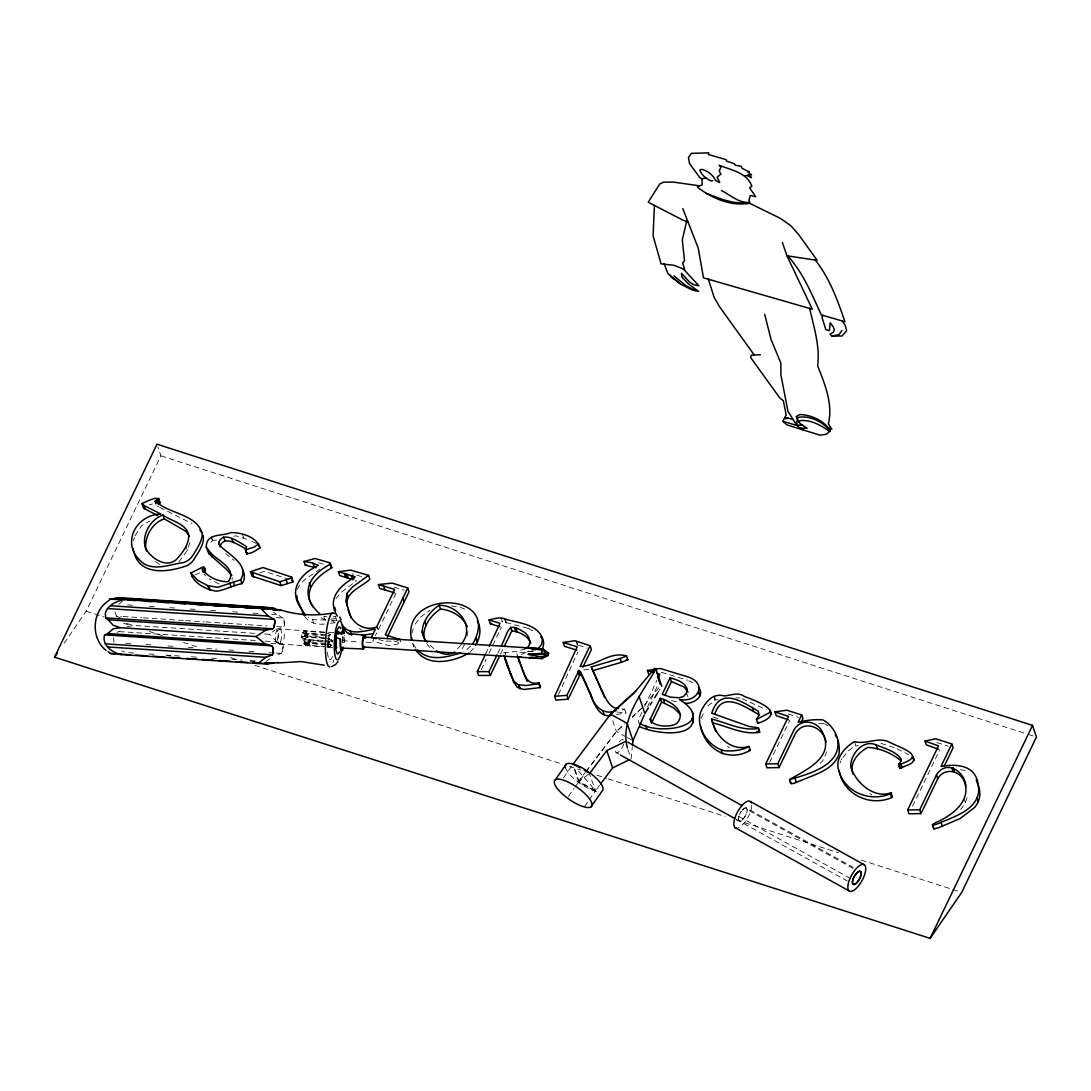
<?xml version="1.0" encoding="UTF-8"?>
<svg xmlns="http://www.w3.org/2000/svg" width="1091" height="1091" viewBox="0 0 1091 1091"><rect width="100%" height="100%" fill="white"/><g stroke="black" fill="none" stroke-linecap="round" stroke-linejoin="round"><path stroke-width="0.75" stroke-dasharray="5 3.75" d="M324.627 632.439L305.766 631.362L302.398 632.466L301.552 637.226L305.616 639.34L323.441 640.499M327.6 643.417L331.65 645.517L332.482 640.758C326.945 639.312 324.859 650.741 331.65 645.517L332.482 640.758L328.432 638.658L307.362 637.28L304.566 638.931L303.734 643.69L307.88 645.258L326.986 646.704M467.916 631.375L466.348 639.776M342.915 637.035L342.41 644.999M284.069 638.999L284.451 632.125M342.288 642.967L344.456 642.067L344.606 640.294A10.255 2.168 -86.3 0 0 344.592 635.221M232.028 580.085L232.274 577.725M631.103 758.913L632.289 747.321M265.113 641.14L276.978 641.917L282.678 644.045L283.319 645.736L282.255 651.818L281.055 653.373L276.282 655.309M282.255 651.818L283.319 645.736M325.895 635.848L306.448 634.58L302.398 632.466L301.552 637.226L304.58 636.217L305.412 631.457M304.58 636.217L305.766 631.362M304.812 636.148L306.026 631.321M305.194 636.08L306.162 631.307M305.33 636.067L306.448 631.28M305.766 636.039L306.598 631.28L305.48 636.053M326.045 644.345L304.975 642.967L305.616 639.34M305.916 636.039L307.089 630.939L324.913 632.098M279.473 644.031L305.439 645.722L306.53 642.04L325.977 643.308M307.362 637.28L308.003 633.639L322.581 634.594M307.594 645.163L308.426 640.403L304.566 638.931L304.989 641.631L303.734 643.69L306.53 642.04M307.88 645.258L308.426 640.403M308.18 645.34L308.712 640.499M308.33 645.381L308.862 640.54M309.162 640.622L308.644 645.449L309.626 640.717L323.031 641.631M308.958 645.504L309.789 640.744M309.108 645.517L309.939 640.758M309.421 645.545L310.253 640.785M328.432 638.658L329.059 635.017L332.059 640.731M327.436 646.718L328.268 641.958M327.586 646.704L328.568 641.944M327.873 646.69L328.841 641.917M328.146 646.649L329.1 641.876L328.391 646.608M328.623 646.54L329.455 641.781M133.593 540.645L134.343 537.481M826.869 751.644L822.819 760.604L817.568 766.141M967.076 797.616L965.29 802.935L959.575 811.09M411.784 633.407L414.062 626.411M189.916 542.663L187.052 550.86L178.938 561.906M297.379 589.426C300.925 579.444 312.231 575.543 319.677 569.188M701.118 718.383L704.663 710.746M840.056 762.977L840.861 760.836M304.989 638.958L308.003 633.639M326.441 632.835L330.314 634.294L329.468 639.053L327.695 641.985M558.483 694.517L577.78 652.2M134.984 535.708L141.694 525.644L149.972 520.966M481.295 669.669L486.163 659.305M374.731 637.089L372.822 641.14L388.096 645.381A11.687 10.16 -18.6 0 0 391.41 645.258L401.243 643.254L399.961 639.421M375.372 635.739L376.64 633.039M641.876 712.314L638.508 719.501L638.303 722.774M644.713 706.313L656.959 680.32M647.44 707.077L657.532 685.666M485.59 653.945L488.495 647.836M489.054 653.182L501.355 627.216M64.137 643.24L86.175 611.205L160.895 455.833L157.963 447.105M210.89 542.268L212.363 540.509L211.068 536.677M395.938 593.272L377.895 630.803L376.6 626.97M497.796 653.345L500.728 647.249M500.551 654.123L503.483 648.027M503.428 652.936L518.293 651.15L524.662 648.859M687.916 696.699L686.539 693.044M714.032 695.976C718.901 702.359 706.777 703.34 705.877 709.068M769.605 762.336L789.843 720.265M912.622 806.167L939.787 749.694M275.75 629.466L283.619 627.011L284.437 625.511L284.028 619.674L282.992 618.052L273.527 612.31M462.134 648.804L464.711 644.236M116.805 632.425L119.519 631.348M841.938 758.79L841.379 759.759M657.3 693.453L661.746 686.239M415.289 624.038L420.635 616.933L429.881 610.292M335.946 598.591L340.556 592.904L356.471 580.767L355.707 580.603M563.515 777.815L571.834 765.909M568.411 796.485L573.975 788.534M574.889 787.211L585.049 773.301M584.503 806.494L588.199 801.203M589.126 799.88L595.604 790.62L589.372 773.805M586.058 771.951L616.36 731.475L623.738 724.669M599.6 785.275L595.209 791.152L578.598 781.92L572.761 764.586M577.957 781.988L585.035 772.687M586.044 771.351L616.36 731.475L624.938 723.838M460.852 644.972L455.711 650.918M302.821 632.494L304.675 631.048L307.089 630.939M331.228 645.49L329.359 646.936L326.959 647.058L328.118 641.958M842.893 757.577L847.68 751.549L853.844 746.435L858.344 745.535M641.331 708.673L632.275 717.278M644.345 705.072L660.628 685.625M470.726 646.186L463.934 651.804M470.098 652.241L473.944 647.781M632.344 716.732L642.176 707.664M118.905 604.373L123.474 600.173M264.608 633.994L269.654 634.335L274.782 630.121M588.526 774.242L578.598 781.92L595.604 790.62L577.112 769.55M327.518 635.958L330.314 634.294L329.059 636.353L329.468 639.053L325.609 637.594M326.686 640.717L329.046 639.026M265.999 661.501L269.763 658.869M526.926 652.104L528.876 650.945M277.046 630.53L280.292 629.112L306.257 630.803M195.03 574.875L201.058 572.27M521.171 654.395L525.944 652.677M259.903 572.939L264.349 571.316L288.679 579.13M149.331 504.942L152.372 503.987M212.363 540.509L216.727 540.072M622.538 709.914L624.666 709.286L620.07 708.632M624.557 709.041L625.961 713.105L615.733 714.7M391.083 641.194L384.046 641.085M127.442 626.698L133.497 625.416L256.208 633.448M588.635 669.247L583.603 670.051M332.919 616.906L335.864 616.36M337.146 620.193L331.528 620.943M533.567 650.809L516.752 653.25L517.516 656.182M233.597 536.213L236.106 535.831L248.38 539.772M330.6 619.224L338.496 618.12M330.314 623.275L335.046 622.606M715.314 699.808L718.083 699.822M325.677 619.974L314.072 619.77L308.139 617.165M533.376 651.15L530.444 651.422L533.704 651.845M735.757 697.831L740.08 698.022M501.765 621.734L502.937 621.693M324.504 624.052C317.058 624.952 308.876 622.77 304.498 616.265M451.429 605.969L459.979 607.155L466.553 610.005M818.768 723.51L823.869 723.688M127.402 604.932L135.884 605.491M149.467 606.378L156.258 606.814M169.841 607.714L178.324 608.26M190.202 609.037L198.698 609.596M210.577 610.374L219.073 610.933M232.656 611.819L241.138 612.378M253.017 613.156L261.513 613.701M271.7 614.369L276.787 614.71M276.241 617.615L282.992 618.052M114.964 611.887L116.369 616.074L121.442 616.401M123.133 616.51L141.721 617.724M143.398 617.833L183.943 620.493M185.634 620.602L204.222 621.815M205.913 621.925L226.178 623.261M227.869 623.37L246.457 624.584M248.148 624.693L266.722 625.907M276.869 626.575L283.619 627.011M333.546 632.589L328.596 632.262L329.877 634.266M302.63 633.025L326.345 634.567M306.23 636.053L323.782 637.199M302.043 636.435L329.127 638.208M342.042 640.131L344.606 640.294M342.41 640.662L359.389 641.767M366.181 642.217L374.677 642.763M304.907 639.79L332.005 641.563M304.321 643.199L326.332 644.631M328.023 644.754L331.405 644.972M119.383 631.607L256.644 640.594M270.868 643.281L282.678 644.045M305.889 645.681L323.713 646.84M327.777 647.181L332.728 647.509M125.724 643.213L132.488 643.663M145.989 644.536L154.431 645.095M167.932 645.981L174.696 646.418M188.197 647.304L194.948 647.74M206.772 648.518L216.891 649.172M228.715 649.95L237.156 650.509M248.98 651.272L257.421 651.832M269.232 652.609L274.305 652.936M275.982 653.045L281.055 653.373M128.765 652.691L137.207 653.236M149.031 654.014L157.472 654.573M165.927 655.118L179.442 656.005M191.266 656.782L199.708 657.327M211.545 658.105L219.987 658.65M231.81 659.428L241.943 660.096M250.398 660.641L257.149 661.091M167.046 655.718L170.428 655.936M249.825 661.132L254.885 661.46M353.661 574.166L351.984 573.961M960.298 769.728L967.99 770.792M617.083 711.987L625.961 713.105M676.434 701.69L669.86 700.299M881.01 743.366L895.534 748.031M324.232 616.265L327.041 616.92M394.083 587.108L404.27 590.286M527.867 628.293L503.947 622.02M126.611 623.37L133.497 625.416M378.795 639.49L383.159 640.799M661.405 672.261L687.466 680.211M318.586 562.738L324.627 564.633M356.702 575.052L362.567 576.907M393.892 640.935L401.243 643.254M160.895 455.833L1026.726 733.902M1028.349 734.42L1033.204 735.975M936.964 742.589L948.256 746.23M576.975 644.726L577.862 645.013L576.566 641.181M788.193 714.046L798.517 717.36M325.513 620.083L320.945 617.547M86.175 611.205L104.013 616.933M123.474 623.179L131.575 625.784M149.412 631.512L162.382 635.671M183.465 642.449L199.667 647.659M230.474 657.546L238.588 660.15M254.803 665.36L562.861 764.286M569.352 766.373L580.698 770.014M596.913 775.224L606.637 778.347M608.26 778.879L725.01 816.368M736.357 820.009L838.502 852.807M861.208 860.103L961.73 892.383M578.435 645.204L587.094 648.095M713.037 716.978L720.919 719.801M121.742 650.932L124.469 651.954M218.855 583.93L209.09 578.816M688.844 680.784L692.526 682.625M742.248 698.799L766.578 709.805M528.249 628.416L535.531 632.166M116.369 616.074L120.365 617.861M256.426 543.55L249.021 540.031M159.722 507.342L191.975 523.557M896.979 748.753L908.558 754.604M359.253 628.648L361.926 630.093M159.491 564.333L153.476 560.215M305.439 645.722L304.157 643.717M626.057 736.861L616.36 731.475L611.587 717.292M627.434 737.625L632.971 740.707M742.439 810.013A7.419 2.864 -61 0 1 746.408 808.008L853.08 867.304M742.521 809.999A7.473 2.891 -61 0 1 746.476 808.09L747.171 809.59L853.776 868.804M738.825 816.491L851.362 878.991M616.115 752.599L619.088 754.249M736.22 819.314L847.271 880.996M595.604 790.62L578.994 781.388L574.221 767.205M156.981 505.801L158.522 506.701M276.091 642.04L279.078 643.84M824.673 723.865L827.987 725.951M869.909 793.525L871.764 794.862M727.506 746.285L729.511 747.894M225.592 553.601L234.129 560.529M433.85 648.695L428.231 643.24M276.978 641.917L269.654 634.335M304.975 642.967L301.989 637.253M204.017 574.098L205.64 575.98M426.676 643.581L431.422 649.39M746.476 808.09L747.199 809.74A7.473 2.891 -61 0 1 743.448 818.741A7.473 2.891 -61 0 1 738.484 820.159A7.419 2.864 -61 0 1 741.321 811.431A7.473 2.891 -61 0 0 738.484 820.159A7.419 2.864 -61 0 0 743.53 818.509A7.419 2.864 -61 0 0 747.171 809.59M415.889 647.986L412.466 643.185L413.748 647.018L412.084 641.699M964.117 798.857L965.412 802.69M854.485 741.58L855.767 745.398M713.787 696.099L715.082 699.931M627.911 749.462L630.571 757.331M575.871 640.962L577.357 644.849M505.256 619.102L506.538 622.934M504.901 618.992L506.197 622.825M504.56 618.883L505.842 622.716M501.069 617.888L502.351 621.706M505.01 652.527L505.869 655.077M377.05 626.043L378.332 629.875M344.456 642.067L344.142 640.376A8.101 1.705 -86.3 0 0 343.951 634.744M323.768 616.115L325.05 619.933M312.408 619.32L313.703 623.138M242.366 534.181L243.661 538.013M211.381 536.772L212.663 540.604M186.029 546.455L187.325 550.287M284.028 619.674L284.437 625.511M113.628 637.703L113.914 642.435M623.697 744.117A7.419 2.864 -61 0 1 617.847 752.449A7.419 2.864 -61 0 1 615.76 748.14M619.374 741.662A7.419 2.864 -61 0 1 623.343 739.657M751.754 805.281A15.151 5.864 -61 0 1 738.362 827.769M596.545 791.48A22.529 7.201 35 0 1 565.97 769.06M342.874 636.326A19.57 4.132 -86.3 0 1 342.329 644.795M335.496 616.129A27.002 5.7 -86.3 0 1 336.451 620.22M333.901 659.946A27.002 5.7 -86.3 0 1 332.919 662.783M331.282 621.256A19.57 4.132 -86.3 0 1 335.046 625.634M332.482 656.496A19.57 4.132 -86.3 0 1 329.209 658.964M328.309 657.177A19.57 4.132 -86.3 0 1 327.164 650.291M280.728 641.658A7.473 1.582 -86.3 0 0 280.701 629.289A7.473 1.582 -86.3 0 0 278.232 638.753A7.473 1.582 -86.3 0 0 280.728 641.658M277.387 640.335A5.85 1.241 -86.3 0 0 277.359 630.666A5.85 1.241 -86.3 0 0 275.437 638.071A5.85 1.241 -86.3 0 0 277.387 640.335"/><path stroke-width="1.5" d="M411.716 637.58L411.675 640.376C399.77 588.704 503.824 590.776 472.648 643.963M547.887 654.464C542.718 654.123 562.206 651.682 528.235 654.341L541.6 657.082L547.887 654.464L528.235 654.341M770.314 710.377L769.482 712.628L756.458 719.583L757.74 723.415C786.188 713.582 762.814 703.109 744.539 696.535C738.266 691.735 731.147 695.308 724.288 695.963C713.132 692.608 705.563 701.977 701.145 710.896C694.503 727.001 708.85 747.744 725.365 750.867C733.22 751.235 742.125 750.376 748.972 746.476L750.253 750.308C728.624 762.759 705.1 749.831 700.477 725.692M204.003 567.334L202.408 568.97L202.721 570.266C209.036 577.357 218.568 582.062 228.169 581.612C238.152 569.243 216.959 560.119 210.604 552.864L206.24 547.096C206.335 532.558 221.705 536.704 231.06 532.572C241.452 532.558 256.644 536.772 259.999 547.723C254.012 552.169 242.57 558.687 246.566 546.577C239.461 542.609 223.082 529.626 218.677 542.923L219.427 545.091C227.61 554.146 250.33 564.674 240.62 579.839L217.668 587.313L207.781 585.622L197.662 580.317L190.952 572.966L202.381 567.265L204.003 567.334C208.04 570.552 202.121 576.075 202.408 568.97M654.423 205.422L653.086 235.82L661.064 263.872L673.87 265.277L684.657 269.545L682.666 262.945L684.493 260.831L682.311 239.884L686.607 221.35M340.651 628.511L340.024 627.27A13.501 2.85 -86.3 0 0 337.051 631.225L335.973 637.376L340.365 639.244L340.215 641.017A10.255 2.168 -86.3 0 0 343.024 649.336L343.01 647.127M541.586 653.032L542.104 650.1L548.146 652.977L543.045 648.859L364.067 637.076M627.393 747.88C619.661 719.092 642.776 692.635 655.909 668.906L654.791 668.292L633.789 693.385L610.537 714.141L573.157 764.055L580.085 767.9M632.466 745.671L632.971 740.707L644.195 715.137M542.445 639.244L541.668 644.249L538.354 648.572M124.81 599.614C116.982 600.746 107.777 604.973 105.35 613.128L105.636 617.874L108.241 619.797L265.836 630.107L272.777 628.798L273.991 627.243L275.055 621.161L274.414 619.47L268.263 616.088L260.967 608.519L124.81 599.614C121.346 598.113 96.744 599.204 118.128 599.45M273.991 627.243L275.055 621.161M758.272 728.42C742.194 731.325 726.797 722.692 711.591 719.037L712.873 722.869C728.079 726.524 743.476 735.157 759.554 732.252L758.395 727.806L748.972 726.429L711.741 713.146C720.428 686.212 741.771 701.677 758.3 711.168L758.954 715.232L756.458 719.583M759.554 732.252L758.395 727.806M425.354 641.194C419.994 629.452 430.645 615.024 440.505 609.078C451.292 609.883 462.925 616.47 467.275 626.657M158.263 503.906L159.927 503.033L158.631 499.201C156.068 496.187 146.753 501.737 141.939 503.496L143.603 508.229L157.718 515.579M159.927 503.033L158.863 498.369M830.278 430.836C822.819 421.876 809.495 414.935 797.753 417.539L796.703 423.335L798.298 426.567L799.717 428.067L807.081 428.286L799.989 423.472L797.657 419.721L796.198 416.489L799.853 414.539C811.431 414.935 824.387 420.594 830.278 430.836L826.419 434.3L820.009 435.159L786.897 424.89L783.12 421.358L783.843 418.876L788.466 418.276L793.143 419.462M337.596 632.862L337.965 631.73M343.665 633.516A8.101 1.705 -86.3 0 0 341.933 633.803L338.087 633.557A8.101 1.705 -86.3 0 1 338.551 632.671M341.81 634.198L341.81 631.975A10.255 2.168 -86.3 0 1 344.361 633.162M319.649 613.715C298.934 595.031 308.18 575.489 330.314 564.197L329.387 562.711L315.176 558.483L304.007 561.497L305.303 565.315L316.104 567.715M313.076 607.019C301.143 590.708 317.931 575.516 331.596 568.029L330.3 563.12M610.769 715.573C600.118 717.264 595.059 706.109 591.895 697.885L582.13 676.093L580.207 674.238L568.179 699.167L555.946 700.122L554.664 696.29L577.194 646.827L563.229 642.504L564.511 646.336L576.934 650.181M499.814 655.65L490.282 675.479L478.608 675.438L477.326 671.62L485.59 653.945M568.179 699.167L566.884 695.349L578.926 670.406L580.835 672.261L590.613 694.053C593.354 705.768 603.637 716.01 616.101 710.582M658.405 677.252L659.85 674.197L656.741 673.27M489.218 646.308L500.073 623.384L489.068 619.933L490.35 623.766L499.787 626.711M54.55 657.177L156.981 444.201L1032.536 725.392L1036.45 737.025L961.73 892.383L930.105 938.369L54.55 657.177L57.428 653.004M242.611 569.502C244.861 573.784 245.325 579.839 241.902 583.658C233.283 585.322 225.346 589.904 216.754 591.186C207.345 590.136 196.271 584.599 192.302 576.648M219.973 546.741C223.955 533.949 239.065 545.623 246.266 549.087M291.611 577.112L292.961 581.912L281.11 585.608L252.076 576.157L250.398 571.752L263.026 567.552L291.611 577.112L291.733 578.053L279.814 581.776L250.398 571.752M394.383 592.808L379.736 588.404L378.441 584.571L392.16 583.112L407.761 587.967L385.246 634.785L399.961 639.421L397.001 640.022M387.264 637.089L409.043 591.786L407.761 587.967M427.29 642.081C414.921 630.434 428.258 612.024 439.223 605.246C458.629 605.191 475.417 626.875 461.493 643.826M423.294 635.398L421.972 631.471M490.282 675.479L488.986 671.647L497.06 654.873M501.451 645.722C508.597 631.28 507.574 621.584 522.425 631.239C529.299 633.871 533.772 645.995 524.662 648.859M504.206 646.499L511.843 630.83M542.691 648.654L543.727 643.076C540.741 623.329 518.32 623.534 503.592 618.488C498.832 617.056 493.759 618.842 489.068 619.933M660.273 698.349L650.113 719.474C653.168 726.933 669.847 727.615 676.543 723.633C687.807 712.218 670.856 701.118 660.273 698.349L661.555 702.181L651.627 722.842L650.441 718.792M670.174 677.756L662.196 694.353L670.815 697.204L679.502 697.763L683.375 696.467L686.212 693.562L687.303 689.348C684.903 682.107 676.679 679.829 670.174 677.756L671.456 681.589L664.937 695.158M661.555 702.181L664.651 703.34L663.369 699.508M826.037 742.098C823.8 727.465 803.876 718.683 795.312 733.738L779.042 767.559L766.973 767.805L765.691 763.973L788.548 716.446L774.978 711.837L776.26 715.669L788.329 719.76M779.042 767.559L777.76 763.727L794.016 729.92C801.176 717.114 819.123 721.233 823.269 734.188C833.892 757.809 806.044 769.81 789.584 779.574C789.502 787.402 796.785 781.579 800.576 780.651C814.322 774.624 833.251 770.137 838.952 754.331C840.752 741.512 834.738 726.197 822.996 719.91C814.691 719.174 806.304 720.333 798.189 722.174L801.667 714.96L786.911 710.214L774.978 711.837M800.862 723.115L802.949 718.792L801.667 714.96M839.211 770.723C843.275 794.589 870.072 806.958 891.661 797.616L892.343 796.594L891.047 792.762C874.491 799.035 855.889 783.147 850.816 767.068C849.834 754.836 862.94 738.962 876.005 744.853C884.746 748.549 895.22 750.949 901.057 758.913C902.162 762.677 895.793 764.218 899.857 768.146L900.634 768.309C904.916 765.296 916.699 763.891 912.853 757.672M891.047 792.762L890.379 793.784C869.909 802.335 844.802 792.475 838.693 770.341C834.765 758.272 844.939 747.226 854.485 741.58C866.663 745.003 878.76 736.002 890.242 742.616C906.089 750.131 926 756.008 899.339 764.477L898.575 764.314M964.908 783.338C961.676 770.805 945.27 766.618 937.987 778.292L921.022 813.559L908.953 813.818L907.657 809.986L938.505 745.862L925.032 741.048L926.327 744.867L938.287 749.162M921.022 813.559L919.74 809.74L936.705 774.46C946.838 759.077 964.949 771.719 965.876 786.188M925.032 741.048L935.669 738.771L951.816 743.953L941.028 766.4C961.266 763.045 979.241 766.782 978.668 791.561C976.404 810.013 954.134 816.723 939.76 822.887C934.919 825.273 927.214 826.678 937.96 821.537C952.334 815.072 969.981 801.68 965.071 783.774M944.465 765.732L953.111 747.785L951.816 743.953M930.105 938.369L1032.536 725.392M563.229 642.504L574.875 640.717L590.136 645.708L580.085 666.41C596.477 666.437 609.774 650.768 626.561 656.005L627.857 659.837L621.856 662.114M582.812 667.283L591.431 649.527L590.136 645.708M257.94 663.505L266.013 657.314L272.477 654.791L273.282 653.291L272.873 647.454L271.85 645.831L265.058 643.867L107.709 633.571L104.6 634.894C101.354 644.89 112.891 653.441 121.783 654.6L257.94 663.505L268.168 663.792L277.946 662.537M107.709 633.571L113.232 628.825L119.901 627.666L256.058 636.571L265.058 643.867M714.878 713.528C723.128 689.989 746.203 707.841 759.595 714.987M337.978 661.705L335.701 664.405L331.705 666.656M899.857 768.146L900.934 766.837M475.512 645.108C480.245 638.044 481.649 628.484 477.34 620.874M648.409 707.868L644.849 713.623L639.026 696.29M650.181 704.977L651.968 702.099M654.627 697.776L657.3 693.453M841.952 330.464L839.102 334.555L831.792 336.192L830.006 334.01L833.333 332.332L834.41 329.632L833.169 326.741L830.183 322.772L829.446 330.573L825.792 329.55L821.891 316.99L823.16 315.435L844.952 321.763C837.547 300.23 829.787 278.232 815.222 260.067L786.952 255.785L782.329 242.352M555.305 779.847L566.311 764.095M591.036 806.849A22.529 7.201 35 0 0 569.625 782.806A22.529 7.201 35 0 0 558.851 790.389A22.529 7.201 35 0 0 591.036 806.849L602.055 791.098A22.529 7.201 35 0 0 585.567 769.878A22.529 7.201 35 0 0 565.602 768.105M798.994 422.135L800.126 420.553C810.872 419.708 821.209 425.245 829.583 431.518M625.266 741.58L606.787 750.567L589.767 773.287L584.231 770.205M600.609 783.938L612.61 767.9L629.684 759.609M247.057 553.014L246.757 554.023M258.703 543.891L254.121 547.123L245.407 549.85M757.74 723.415L758.859 722.201M155.918 503.824L155.058 501.274L158.631 499.201M636.353 690.33L610.537 714.141L627.148 723.374L632.971 740.707M109.386 600.186C91.985 610.496 90.321 637.84 105.977 650.413M279.351 610.428L280.823 610.183L272.968 610.101M347.429 606.419C344.047 592.086 361.994 587.04 369.876 579.212L368.594 575.38L352.461 587.04L347.143 593.081L345.861 601.223L351.22 618.052M256.058 636.571L265.836 630.107M468.871 653.086C453.16 662.155 427.058 667.624 415.466 649.418M108.023 651.572L110.327 653.454L121.783 654.6M454.661 651.913C449.165 655.882 441.65 654.273 436.318 650.768M363.521 647.031L542.118 658.65L548.146 655.255L544.368 656.864M251.68 575.584L253.112 574.834M305.303 565.315L306.789 564.647M721.396 190.461C730.002 194.866 739.48 203.662 749.749 202.271L748.958 200.13L750.335 195.453L755.695 196.666L749.653 187.897L751.89 186.22C746.817 172.351 731.243 170.291 719.214 165.205L720.892 167.223L719.255 171.014L720.919 174.096L717.114 177.165L719.705 182.538L715.505 180.397C713.091 174.874 707.363 170.673 701.54 169.269L699.822 170.073C701.595 175.024 706.423 179.183 711.291 180.997L712.832 180.656M620.561 658.282L626.561 656.005M749.422 203.103C731.093 206.758 711.973 198.303 697.585 187.297L697.517 186.22L702.154 185.115L702.004 178.869L699.713 177.492L689.498 163.5L688.489 157.472L691.435 153.354L708.877 152.863L708.414 154.499L726.32 159.709L726.429 161.073L734.325 163.732L735.361 165.218L741.253 166.364L742.207 168.409L749.353 171.983L747.812 171.873L751.59 174.955L748.126 174.669L751.522 177.642L746.926 175.583L744.58 175.801M113.069 599.123L116.751 597.909L131.602 598.482L267.759 607.401L280.823 610.183M619.702 658.582L591.254 666.942L604.523 697.231M620.997 662.414L592.536 670.774M620.138 658.432L621.42 662.264M460.825 652.868C447.092 657.096 429.268 662.073 417.853 650.1M683.402 269.054L698.867 285.76L693.849 284.751L689.362 281.887L681.548 273.309L681.711 276.814L688.066 283.592L698.663 291.433L691.858 289.824L681.07 284.41L667.937 273.541L664.064 263.531M189.261 536.063L185.852 531.29L164.264 518.866C152.426 522.657 144.708 536.349 145.771 548.5C151.103 558.469 166.705 568.806 176.715 559.151C182.715 552.578 188.743 544.723 188.784 535.408C186.561 523.353 171.26 521.334 162.968 515.047C149.399 519.589 140.003 537.618 146.658 551.037M702.004 178.869L705.877 177.778M490.35 623.766L491.727 623.411M273.841 662.919L264.813 662.783M351.82 575.857L353.102 579.689L339.71 575.543L338.428 571.711L350.688 570.129L368.594 575.38M128.533 599.014L131.602 598.482M361.762 635.48L373.313 633.571M648.75 674.293L647.454 670.474L660.123 668.428L686.171 676.379C708.127 682.134 698.908 702.972 679.598 699.522C719.733 725.447 659.7 736.398 639.626 723.265M332.81 613.006C315.613 616.21 297.666 615.201 280.933 610.128M278.028 662.946L301.225 661.596L324.245 665.196M536.431 658.35L529.353 657.655L532.49 657.246M932.341 824.673L933.964 828.942L939.092 827.537L960.271 818.455L974.972 807.149L978.477 801.653L979.95 795.38L979.554 789.407L976.159 779.86M504.724 656.755L513.343 681.48L517.284 687.344L523.857 689.485L540.372 687.603L538.954 682.748C524.676 686.621 522.998 669.042 518.716 659.905M539.39 686.675L540.236 686.566M684.862 703.231C693.18 704.268 705.618 696.194 698.581 687.33M789.584 779.574C807.954 774.228 841.393 765.691 837.711 740.312M540.372 687.603L539.077 683.771L525.944 685.503L518.266 684.766L514.311 681.766L509.702 671.62L510.983 675.438M554.664 696.29L566.884 695.349M802.403 425.054L798.217 425.326L796.294 424.385L787.988 411.402L780.951 375.222L780.842 363.017L770.969 339.246L764.709 314.276M521.293 656.877L518.034 657.082L519.807 663.137M760.345 354.766L751.29 355.107L750.635 357.521L779.806 397.97L783.324 400.711L786.188 415.016L784.634 417.635L788.466 418.276M765.691 763.973L777.76 763.727M907.657 809.986L919.74 809.74M529.353 657.655L537.004 657.6M477.326 671.62L488.986 671.647M748.972 746.476C731.079 752.013 714.796 735.811 711.591 719.037M748.821 750.294L750.253 750.308M260.967 608.519L271.223 608.792L278.041 610.442M363.412 648.981L340.978 648.054M535.599 649.745L529.326 648.122L536.977 648.381M759.677 731.625L756.895 731.475M116.751 597.909L274.591 608.232M113.846 598.495L271.223 608.792M128.261 600.118L135.025 600.555M145.158 601.223L151.922 601.659M162.054 602.327L168.805 602.764M178.951 603.432L185.702 603.869M195.834 604.537L202.599 604.973M212.731 605.641L219.482 606.078M227.937 606.637L236.379 607.182M244.834 607.742L251.585 608.178M261.717 608.846L268.481 609.283M273.541 609.624L280.305 610.06M110.696 605.778L268.263 616.088M107.273 608.533L274.414 619.47M105.636 617.874L272.777 628.798M104.6 634.894L271.85 645.831M105.227 643.854L272.477 654.791M108.132 646.99L266.013 657.314M110.327 653.454L115.414 653.795M118.81 654.014L130.688 654.791M135.789 655.118L147.667 655.896M152.754 656.236L164.632 657.014M169.732 657.341L179.92 658.009M186.697 658.459L196.885 659.128M201.971 659.455L213.863 660.232M218.95 660.56L230.828 661.337M235.915 661.678L247.807 662.455M252.894 662.783L268.168 663.792M304.007 561.497L311.671 562.792L318.381 565.356C300.434 573.88 287.642 589.808 301.225 608.628L305.371 615.038M206.24 547.096L208.817 553.723L226.11 569.025L231.878 575.571M748.194 203.567L733.438 202.285L723.933 199.953L705.686 193.257M348.397 633.557L364.176 635.139M618.652 708.55C610.387 708.605 606.351 699.74 603.228 693.399L591.254 666.942M269.041 662.933L271.591 663.233M815.222 260.067L817.118 260.299L798.68 234.592L790.975 225.851L780.433 218.391L748.603 202.776M529.326 648.122L542.104 650.1M786.952 255.785L812.29 309.203L703.504 277.837L698.213 248.012L682.843 208.681M626.316 659.496L627.857 659.837M783.12 421.358L798.257 425.899M699.699 185.825L673.052 182.061L663.369 182.211L659.673 184.079L648.231 202.23L683.198 220.273L688.23 221.855M378.441 584.571L394.656 589.44L376.6 626.97C363.808 631.989 350.688 622.197 348.084 609.487M545.009 652.173L548.146 652.977M823.16 315.435L821.318 314.931C811.936 294.515 803.126 272.845 787.934 256.03M338.428 571.711L355.175 576.934C340.542 585.131 326.182 598.659 337.324 616.088M832.392 336.055L841.938 336.028L846.671 330.846L845.17 325.159L842.211 320.931M375.89 638.617L371.54 637.308L375.345 629.207C364.844 630.489 350.061 636.408 342.547 625.279M647.454 670.474L653.645 672.329M671.456 681.589L684.125 687.057L688.08 692.089M639.599 726.606C654.614 733.916 700.831 740.093 692.349 712.437M119.901 627.666L113.055 625.129L108.241 619.797M664.624 703.409L673.747 707.909L680.689 714.714M331.023 566.734L331.855 567.415M337.965 633.939L337.051 631.225L341.442 633.107M828.955 428.054L831.888 429.309L828.369 423.949C833.169 403.684 824.864 384.305 817.65 365.812C820.132 346.27 813.859 327.082 809.604 308.248M542.036 658.609L541.6 657.082M799.717 428.067L803.508 429.881M680.279 283.755L671.088 277.046L670.133 275.355M695.362 290.588L685.898 285.665L673.965 275.928M750.526 801.599L864.536 864.931A15.151 5.864 -61 0 1 856.871 887.76A15.151 5.864 -61 0 1 849.003 881.064A15.151 5.864 -61 0 1 864.536 864.931M627.789 742.125L741.962 805.54M620.574 755.081L734.734 818.495M735.061 827.578L849.071 890.897M350.729 634.621L346.638 632.275L342.615 627.189M291.856 580.317L293.179 581.639M544.818 651.259L547.3 652.936M901.152 760.85C891.906 753.295 879.987 748.085 868.041 747.403C858.712 751.904 848.825 762.909 852.998 773.983M205.285 571.166L203.567 566.938M155.058 501.274L158.44 503.51C171.423 513.997 198.807 515.211 202.271 534.835C201.33 542.909 196.325 549.796 192.084 556.492A15.683 13.637 -18.6 0 1 183.533 562.574C170.782 564.129 156.518 570.743 144.298 563.952C137.534 559.192 131.875 551.746 131.588 543.209C130.893 527.089 145.035 514.297 160.868 514.038L143.589 505.269L141.939 503.496M199.885 530.021L201.985 532.503M540.7 636.83L542.418 639.121M754.236 354.998L719.542 306.735L714.182 297.488L708.182 278.641M770.737 712.9L771.61 714.21M835.147 734.625L836.756 737.502M339.56 616.961L341.074 619.879M303.925 615.188L297.448 600.009M258.812 545.432L259.999 547.723M527.13 681.37L517.516 656.182M530.744 642.926C527.621 635.712 519.371 631.744 511.802 630.898L510.547 626.998M510.943 675.424L503.837 655.336M715.737 731.379L712.873 722.869M335.633 610.551L334.746 607.373M977.059 798.107L978.341 801.94M976.922 798.394L978.204 802.226M953.029 767.859L954.311 771.692M952.757 767.778L954.052 771.596M951.775 767.587L953.07 771.405M936.473 774.924L937.769 778.756M941.042 822.355L942.338 826.187M912.922 756.172L914.163 760.113M912.785 756.458L914.081 760.291M932.669 825.11L933.964 828.942M900.934 763.755L902.23 767.587M899.339 764.477L900.634 768.309M876.155 744.908L877.45 748.74M890.379 793.784L891.661 797.616M794.998 778.51L796.294 782.329M789.884 779.942L791.166 783.774M752.231 707.418L753.513 711.25M721.206 749.858L722.501 753.69M698.745 691.967L699.958 695.949L698.608 692.253M692.049 718.328L693.249 722.337M691.858 718.724L693.14 722.556M655.909 668.906L661.746 686.239M657.437 676.161L660.096 684.043M650.318 719.051L651.586 722.91M645.64 725.42L646.936 729.252M603.023 711.073L604.305 714.905M590.763 694.394L592.045 698.213M606.787 750.567L612.61 767.9M578.926 670.406L580.207 674.238M578.312 671.033L579.594 674.865M578.244 671.183L579.498 675.084M578.135 671.401L579.43 675.22M515.934 628.143L517.216 631.975M514.679 627.789L515.961 631.607M518.73 684.916L520.216 688.803M518.498 684.834L519.78 688.666M506.647 663.955L507.942 667.774M505.228 659.864L506.51 663.696M476.085 638.003L477.381 641.835M476.003 638.18L477.285 642.013M475.894 638.399L477.19 642.231M439.223 605.246L440.505 609.078M424.931 621.788L426.226 625.607M402.852 598.182L404.134 602.014M383.541 585.922L384.837 589.754M353.061 576.253L353.92 578.803M352.407 576.034L353.266 578.598M351.247 575.666L352.529 579.498M346.87 574.18L348.165 578.012M346.106 573.934L347.388 577.766M345.711 573.811L347.006 577.644M345.329 573.689L346.611 577.521M344.279 573.348L345.574 577.18M346.952 593.681L348.234 597.513M330.314 564.197L331.596 568.029M329.468 562.82L330.437 565.411M350.402 631.184L351.697 635.017M340.365 639.244L340.678 640.935A8.101 1.705 -86.3 0 0 342.888 647.509M312.994 563.215L314.276 567.047M309.244 582.689L310.54 586.522M286.074 579.703L287.369 583.535M279.814 581.776L281.11 585.608M245.434 549.605L246.907 554.16M252.389 572.966L253.685 576.798M252.116 572.884L253.412 576.716M231.851 538.818L233.147 542.636M240.62 579.839L241.902 583.658M223.614 536.745L224.91 540.577M233.338 581.912L234.62 585.744M218.964 542.35L220.246 546.168M218.855 542.554L220.15 546.386M218.786 542.704L220.082 546.536M229.792 582.962L231.087 586.794M210.604 552.864L211.886 556.696M210.427 552.851L211.722 556.683M208.776 585.949L210.072 589.781M208.163 585.758L209.608 589.631M207.931 585.676L209.377 589.549M190.993 572.68L192.234 576.784M162.968 515.047L164.264 518.866M157.145 500.005L158.427 503.837M144.08 505.46L145.362 509.292M296.793 595.536L297.229 598.523M133.075 548.596C137.371 575.257 164.536 573.089 184.815 566.406A15.683 13.637 -18.6 0 0 193.38 560.324C197.839 552.782 204.644 544.75 203.226 535.422M538.954 682.748L539.077 683.771M273.282 653.291L272.873 647.454M336.614 647.89A10.255 2.168 -86.3 0 1 336.369 640.772L336.028 637.389A13.501 2.85 -86.3 0 0 336.001 650.263L337.105 653.536A13.501 2.85 -86.3 0 0 339.369 651.832M736.493 828.137A15.151 5.864 -61 0 1 738.252 810.722A15.151 5.864 -61 0 1 751.44 803.044M329.85 666.86A27.002 5.7 -86.3 0 1 325.8 637.362A27.002 5.7 -86.3 0 1 334.241 613.674M341.647 649.568A19.57 4.132 -86.3 0 1 335.06 655.8A19.57 4.132 -86.3 0 1 336.696 625.893A19.57 4.132 -86.3 0 1 342.724 630.039M364.571 646.772A6.941 1.459 -86.3 0 1 362.417 646.69A6.941 1.459 -86.3 0 1 363.262 636.53A6.941 1.459 -86.3 0 1 365.267 638.385M364.094 646.281A4.991 1.05 -86.3 0 1 362.73 642.231A4.991 1.05 -86.3 0 1 364.571 637.649M860.949 871.927L860.417 871.327A7.419 2.864 -61 0 0 853.23 878.691A7.419 2.864 -61 0 0 855.644 883.683A7.419 2.864 -61 0 0 861.181 872.923L860.949 871.927M860.99 872.05L860.485 871.423A7.473 2.891 -61 0 0 853.244 878.678A7.473 2.891 -61 0 0 855.549 883.887A7.473 2.891 -61 0 0 861.222 873.073L860.99 872.05"/></g></svg>
